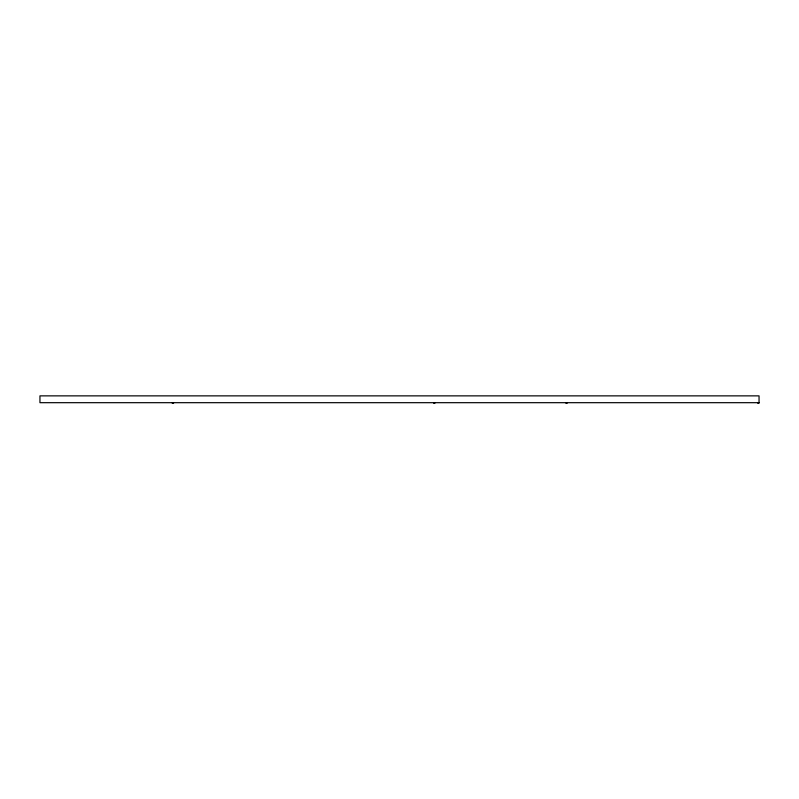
<?xml version="1.0" encoding="UTF-8"?>
<svg xmlns="http://www.w3.org/2000/svg" width="799" height="799" viewBox="0 0 799 799"><rect width="100%" height="100%" fill="white"/><g stroke="black" fill="none" stroke-linecap="round" stroke-linejoin="round"><path stroke-width="1.2" d="M759.05 402.686L39.95 402.686L39.95 395.865L759.05 395.865L759.05 403.135L757.682 403.135M172.224 403.135L173.593 403.135M433.587 403.135L434.956 403.135M565.862 403.135L567.23 403.135"/></g></svg>
